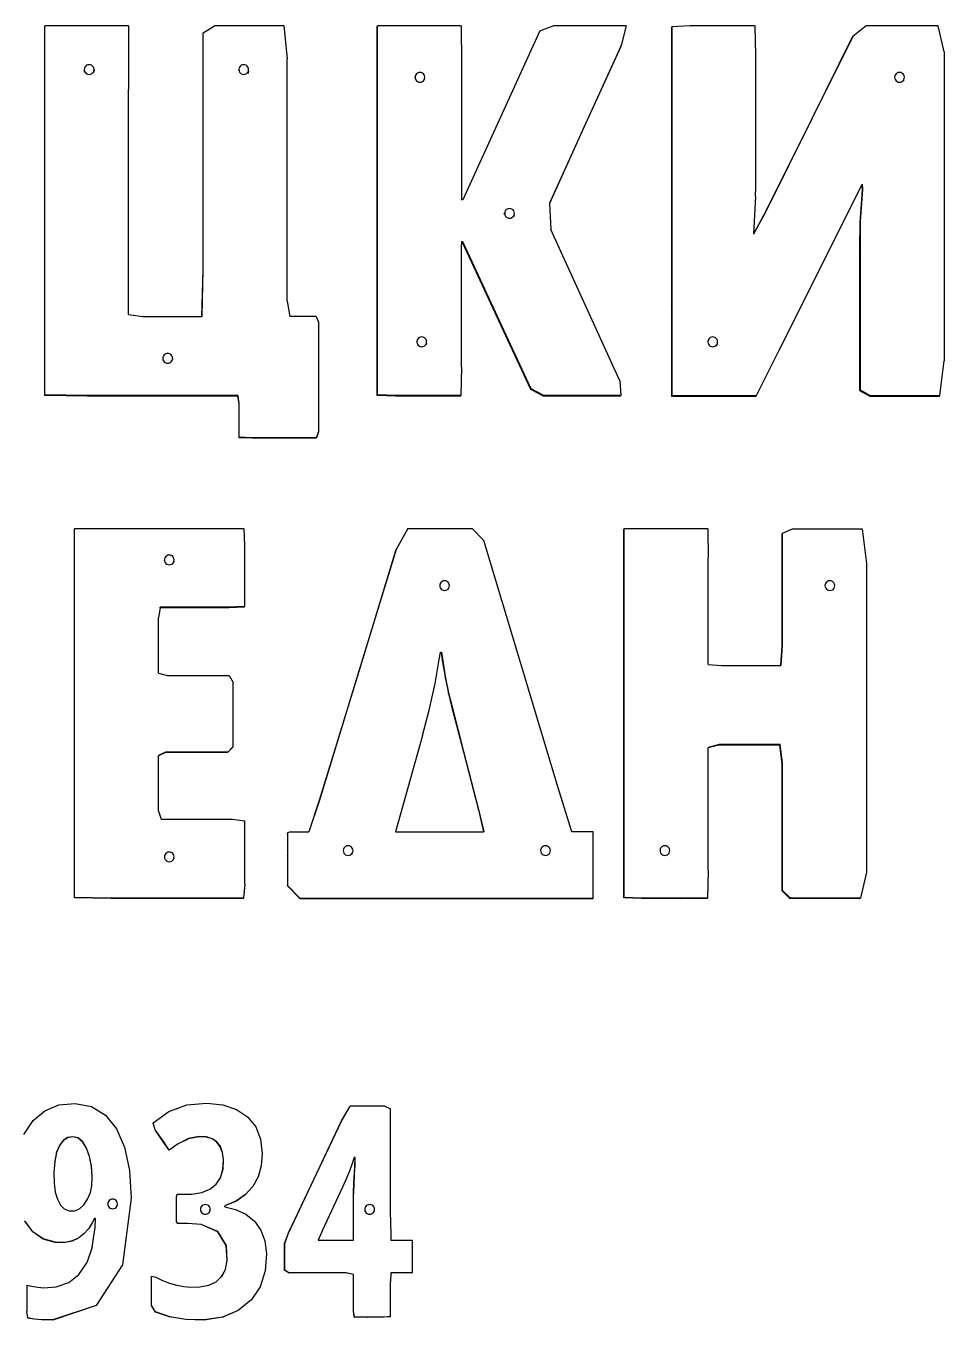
# Model space of a CAD drawing. Extents: x -1938 to 2501, y -2491 to 1970.
# Drawn here: x -15 to 1145, y 238 to 1873 of the extents above; entities that cross this region are included whole.
import ezdxf

# ---------------------------------------------------------------- set-up
doc = ezdxf.new("R2010")
doc.units = 0
doc.layers.get('0').update_dxf_attribs({"linetype": 'CONTINUOUS'})

msp = doc.modelspace()

# ---------------------------------------------------------------- linework, layer by layer
for p, q in [((9.2, 1872), (9.2, 1873.1)), ((115.1, 1873.1), (9.2, 1873.1)), ((9.2, 1756.8), (9.2, 1872)), ((115.1, 1873.1), (115.2, 1792.7)), ((209.4, 1864.2), (223.9, 1873.1)), ((311.3, 1873.1), (223.9, 1873.1)), ((311.3, 1873.1), (315.3, 1831.6)), ((429.4, 1871.9), (429.6, 1873)), ((429.4, 1756), (429.4, 1871.9)), ((429.6, 1757.1), (429.6, 1873)), ((535.4, 1873), (429.6, 1873)), ((535.4, 1873), (535.6, 1825.5)), ((634.6, 1866.8), (537.3, 1653.3)), ((634.6, 1866.8), (651.7, 1873)), ((743.9, 1873), (651.7, 1873)), ((743.9, 1873), (737.4, 1848.2)), ((801, 1870.9), (801.5, 1872)), ((801, 1870.9), (801, 1739.6)), ((824, 1873), (801.5, 1872)), ((801.5, 1872), (801.5, 1740.6)), ((906.6, 1873), (824, 1873)), ((907.5, 1835.8), (906.6, 1873)), ((1046.8, 1873), (1030, 1859.8)), ((1137.7, 1873), (1046.8, 1873)), ((1145.4, 1840.2), (1137.7, 1873)), ((209.2, 1863.1), (209.4, 1864.2)), ((209.2, 1732.9), (209.2, 1863.1)), ((209.4, 1734), (209.4, 1864.2)), ((1029.4, 1858.7), (978.1, 1755.5)), ((1030, 1859.8), (978.6, 1756.5)), ((1029.4, 1858.7), (1030, 1859.8)), ((736.9, 1847.1), (690, 1743.7)), ((737.4, 1848.2), (690.4, 1744.8)), ((736.9, 1847.1), (737.4, 1848.2)), ((907.5, 1669.9), (907.5, 1835.8)), ((1145.4, 1840.2), (1145.4, 1449.9)), ((59.2, 1817.9), (59.1, 1814.6)), ((59.4, 1819.5), (59.2, 1817.9)), ((59.2, 1817.9), (59.4, 1816.3)), ((60, 1821), (59.4, 1819.5)), ((59.4, 1816.3), (60, 1814.8)), ((61, 1822.3), (60, 1821)), ((62.2, 1823.3), (61, 1822.3)), ((63.7, 1823.9), (62.2, 1823.3)), ((65.3, 1824.1), (63.7, 1823.9)), ((66.9, 1823.9), (65.3, 1824.1)), ((68.4, 1823.3), (66.9, 1823.9)), ((69.7, 1822.3), (68.4, 1823.3)), ((70.7, 1821), (69.7, 1822.3)), ((71.3, 1819.5), (70.7, 1821)), ((70.7, 1814.8), (71.3, 1816.3)), ((71.5, 1817.9), (71.3, 1819.5)), ((71.3, 1816.3), (71.5, 1817.9)), ((71.5, 1817.9), (71.4, 1814.6)), ((254.4, 1817.9), (254.2, 1816.3)), ((254.2, 1816.2), (254.2, 1816.3)), ((254.7, 1819.5), (254.4, 1817.9)), ((254.4, 1817.9), (254.7, 1816.3)), ((255.3, 1821), (254.7, 1819.5)), ((254.7, 1816.3), (255.3, 1814.8)), ((256.2, 1822.3), (255.3, 1821)), ((257.5, 1823.3), (256.2, 1822.3)), ((259, 1823.9), (257.5, 1823.3)), ((260.6, 1824.1), (259, 1823.9)), ((262.2, 1823.9), (260.6, 1824.1)), ((263.7, 1823.3), (262.2, 1823.9)), ((265, 1822.3), (263.7, 1823.3)), ((265.9, 1821), (265, 1822.3)), ((266.6, 1819.5), (265.9, 1821)), ((265.9, 1814.8), (266.6, 1816.3)), ((266.6, 1816.3), (266.1, 1813)), ((266.8, 1817.9), (266.6, 1819.5)), ((266.6, 1816.3), (266.8, 1817.9)), ((315.3, 1525.4), (315.3, 1831.6)), ((535.6, 1825.5), (535.6, 1654.9)), ((60, 1814.8), (61, 1813.6)), ((61, 1813.6), (62.2, 1812.6)), ((62.2, 1812.6), (63.7, 1812)), ((63.7, 1812), (65.3, 1811.8)), ((65.3, 1811.8), (66.9, 1812)), ((66.9, 1812), (68.4, 1812.6)), ((68.4, 1812.6), (69.7, 1813.6)), ((69.7, 1813.6), (70.7, 1814.8)), ((255.3, 1814.8), (256.2, 1813.6)), ((256.2, 1813.6), (257.5, 1812.6)), ((257.5, 1812.6), (259, 1812)), ((259, 1812), (260.6, 1811.8)), ((260.6, 1811.8), (262.2, 1812)), ((262.2, 1812), (263.7, 1812.6)), ((263.7, 1812.6), (265, 1813.6)), ((265, 1813.6), (265.9, 1814.8)), ((477.3, 1809.8), (476.8, 1807.9)), ((477.3, 1809.8), (477.1, 1808.2)), ((477.1, 1808.2), (477.3, 1806.6)), ((477.9, 1811.3), (477.3, 1809.8)), ((477.3, 1806.6), (477.9, 1805.1)), ((478.9, 1812.5), (477.9, 1811.3)), ((477.9, 1805.1), (478.9, 1803.8)), ((480.2, 1813.5), (478.9, 1812.5)), ((478.9, 1803.8), (480.2, 1802.8)), ((481.7, 1814.1), (480.2, 1813.5)), ((480.2, 1802.8), (481.7, 1802.2)), ((483.3, 1814.3), (481.7, 1814.1)), ((481.7, 1802.2), (483.3, 1802)), ((484.8, 1814.1), (483.3, 1814.3)), ((483.3, 1802), (484.8, 1802.2)), ((486.3, 1813.5), (484.8, 1814.1)), ((484.8, 1802.2), (486.3, 1802.8)), ((487.6, 1812.5), (486.3, 1813.5)), ((486.3, 1802.8), (487.6, 1803.8)), ((488.6, 1811.3), (487.6, 1812.5)), ((487.6, 1803.8), (488.6, 1805.1)), ((489.2, 1809.8), (488.6, 1811.3)), ((488.6, 1805.1), (489.2, 1806.6)), ((489.2, 1806.6), (488.7, 1804.8)), ((489.4, 1808.2), (489.2, 1809.8)), ((489.2, 1806.6), (489.4, 1808.2)), ((1083.8, 1811.3), (1082.7, 1809.4)), ((1083.2, 1809.8), (1082.9, 1808.2)), ((1082.9, 1808.2), (1083.2, 1806.6)), ((1083.8, 1811.3), (1083.2, 1809.8)), ((1083.2, 1806.6), (1083.8, 1805.1)), ((1084.8, 1812.5), (1083.8, 1811.3)), ((1083.8, 1805.1), (1084.8, 1803.8)), ((1086, 1813.5), (1084.8, 1812.5)), ((1084.8, 1803.8), (1086, 1802.8)), ((1087.5, 1814.1), (1086, 1813.5)), ((1086, 1802.8), (1087.5, 1802.2)), ((1089.1, 1814.3), (1087.5, 1814.1)), ((1087.5, 1802.2), (1089.1, 1802)), ((1090.7, 1814.1), (1089.1, 1814.3)), ((1089.1, 1802), (1090.7, 1802.2)), ((1092.2, 1813.5), (1090.7, 1814.1)), ((1090.7, 1802.2), (1092.2, 1802.8)), ((1093.5, 1812.5), (1092.2, 1813.5)), ((1092.2, 1802.8), (1093.5, 1803.8)), ((1094.4, 1805.1), (1093.3, 1803.3)), ((1094.4, 1811.3), (1093.5, 1812.5)), ((1093.5, 1803.8), (1094.4, 1805.1)), ((1095, 1809.8), (1094.4, 1811.3)), ((1094.4, 1805.1), (1095, 1806.6)), ((1095.3, 1808.2), (1095, 1809.8)), ((1095, 1806.6), (1095.3, 1808.2)), ((115.2, 1508.3), (115.2, 1792.7)), ((9.2, 1755.8), (9.2, 1756.8)), ((9.2, 1536.9), (9.2, 1755.8)), ((429.4, 1756), (429.6, 1757.1)), ((429.4, 1536.6), (429.4, 1756)), ((429.6, 1537.6), (429.6, 1757.1)), ((978.1, 1755.5), (920, 1638.7)), ((978.6, 1756.5), (920.5, 1639.7)), ((978.1, 1755.5), (978.6, 1756.5)), ((209.2, 1732.9), (209.4, 1734)), ((209.4, 1565.8), (209.4, 1734)), ((690.4, 1744.8), (646.8, 1648.9)), ((690, 1743.7), (646.8, 1648.8)), ((690, 1743.7), (690.4, 1744.8)), ((801, 1739.6), (801.5, 1740.6)), ((801, 1739.6), (801, 1520.6)), ((801.5, 1740.6), (801.5, 1521.6)), ((209.2, 1564.8), (209.2, 1732.9)), ((907.1, 1657.3), (907.5, 1669.9)), ((937.1, 1463.3), (1041.4, 1671.9)), ((1041.4, 1671.9), (1042, 1673.2)), ((1041.4, 1671.9), (1041.9, 1665.4)), ((1042, 1673.2), (1042.5, 1666.4)), ((535.6, 1654.9), (535.9, 1653.3)), ((537.3, 1653.3), (535.9, 1653.3)), ((907.1, 1657.3), (904.8, 1609.8)), ((1041.9, 1665.4), (1040.1, 1642.2)), ((1042.5, 1666.4), (1040.7, 1643.2)), ((1041.9, 1665.4), (1042.5, 1666.4)), ((590.5, 1637.7), (589.4, 1634.8)), ((590.5, 1637.7), (590.3, 1636.1)), ((590.3, 1636.1), (590.5, 1634.5)), ((591.1, 1639.2), (590.5, 1637.7)), ((592.1, 1640.5), (591.1, 1639.2)), ((593.4, 1641.4), (592.1, 1640.5)), ((594.9, 1642.1), (593.4, 1641.4)), ((596.5, 1642.3), (594.9, 1642.1)), ((598.1, 1642.1), (596.5, 1642.3)), ((599.5, 1641.4), (598.1, 1642.1)), ((600.8, 1640.5), (599.5, 1641.4)), ((601.8, 1639.2), (600.8, 1640.5)), ((602.4, 1637.7), (601.8, 1639.2)), ((602.6, 1636.1), (602.4, 1637.7)), ((602.4, 1634.5), (602.6, 1636.1)), ((646.8, 1648.9), (646.8, 1648.8)), ((646.8, 1648.8), (648.7, 1615.9)), ((920.5, 1639.7), (904.8, 1609.7)), ((920, 1638.7), (904.8, 1609.8)), ((920, 1638.7), (920.5, 1639.7)), ((1040.1, 1642.2), (1038.8, 1625)), ((1040.7, 1643.2), (1039.4, 1626)), ((1040.1, 1642.2), (1040.7, 1643.2)), ((590.5, 1634.5), (591.1, 1633)), ((591.1, 1633), (592.1, 1631.8)), ((592.1, 1631.8), (593.4, 1630.8)), ((593.4, 1630.8), (594.9, 1630.2)), ((594.9, 1630.2), (596.5, 1630)), ((596.5, 1630), (598.1, 1630.2)), ((598.1, 1630.2), (599.5, 1630.8)), ((599.5, 1630.8), (600.8, 1631.8)), ((600.8, 1631.8), (601.8, 1633)), ((602.4, 1634.5), (601.3, 1631.6)), ((601.8, 1633), (602.4, 1634.5)), ((1038.8, 1625), (1038.7, 1591.5)), ((1038.8, 1625), (1039.4, 1626)), ((1039.4, 1626), (1039.4, 1592.5)), ((735.7, 1424.5), (648.7, 1615.9)), ((904.8, 1609.7), (904.8, 1609.8)), ((535.8, 1599.2), (535.6, 1597)), ((535.6, 1442), (535.6, 1597)), ((535.9, 1600.1), (535.8, 1599.2)), ((536.3, 1599.2), (535.8, 1599.2)), ((536.7, 1600.1), (535.9, 1600.1)), ((536.3, 1599.2), (536.7, 1600.1)), ((536.9, 1599.2), (536.3, 1599.2)), ((537.3, 1600.1), (536.7, 1600.1)), ((536.9, 1599.2), (537.3, 1600.1)), ((548.6, 1574.1), (536.9, 1599.2)), ((549, 1575.1), (537.3, 1600.1)), ((1038.7, 1591.5), (1039.4, 1592.5)), ((1038.7, 1591.5), (1038.7, 1492.6)), ((1039.4, 1592.5), (1039.4, 1493.5)), ((548.6, 1574.1), (549, 1575.1)), ((588.8, 1487.7), (548.6, 1574.1)), ((589.2, 1488.6), (549, 1575.1)), ((207.9, 1506), (209.2, 1564.8)), ((208, 1506), (209.4, 1565.8)), ((209.2, 1564.8), (209.4, 1565.8)), ((429.4, 1536.6), (429.6, 1537.6)), ((429.6, 1406.9), (429.6, 1537.6)), ((9.2, 1536), (9.2, 1536.9)), ((9.2, 1406.8), (9.2, 1536)), ((315.3, 1525.4), (318.9, 1506)), ((429.4, 1406), (429.4, 1536.6)), ((801, 1520.6), (801.5, 1521.6)), ((801.5, 1521.6), (801.5, 1406.1)), ((115.2, 1508.3), (133.1, 1506)), ((133.1, 1506), (207.9, 1506)), ((207.9, 1506), (208, 1506)), ((352.1, 1506), (318.9, 1506)), ((352.1, 1506), (354.9, 1498.9)), ((801, 1520.6), (801, 1405.2)), ((354.9, 1498.9), (354.9, 1360)), ((588.8, 1487.7), (589.2, 1488.6)), ((623.7, 1414.3), (589.2, 1488.6)), ((1038.7, 1492.6), (1039.4, 1493.5)), ((1038.7, 1492.6), (1038.7, 1412.3)), ((1039.4, 1493.5), (1039.4, 1413.2)), ((479.6, 1475.4), (478.7, 1472.8)), ((479.6, 1475.4), (479.4, 1473.8)), ((479.4, 1473.8), (479.6, 1472.2)), ((480.2, 1476.9), (479.6, 1475.4)), ((479.6, 1472.2), (480.2, 1470.7)), ((481.2, 1478.2), (480.2, 1476.9)), ((482.5, 1479.2), (481.2, 1478.2)), ((484, 1479.8), (482.5, 1479.2)), ((485.6, 1480), (484, 1479.8)), ((487.1, 1479.8), (485.6, 1480)), ((488.6, 1479.2), (487.1, 1479.8)), ((489.9, 1478.2), (488.6, 1479.2)), ((490.9, 1476.9), (489.9, 1478.2)), ((491.5, 1472.2), (490.6, 1469.6)), ((491.5, 1475.4), (490.9, 1476.9)), ((490.9, 1470.7), (491.5, 1472.2)), ((491.7, 1473.8), (491.5, 1475.4)), ((491.5, 1472.2), (491.7, 1473.8)), ((623.3, 1413.5), (588.8, 1487.7)), ((847.8, 1476.9), (846.3, 1474.2)), ((847.2, 1475.4), (847, 1473.8)), ((847, 1473.8), (847.2, 1472.2)), ((847.8, 1476.9), (847.2, 1475.4)), ((847.2, 1472.2), (847.8, 1470.7)), ((848.8, 1478.2), (847.8, 1476.9)), ((850, 1479.2), (848.8, 1478.2)), ((851.5, 1479.8), (850, 1479.2)), ((853.1, 1480), (851.5, 1479.8)), ((854.7, 1479.8), (853.1, 1480)), ((856.2, 1479.2), (854.7, 1479.8)), ((857.5, 1478.2), (856.2, 1479.2)), ((858.5, 1476.9), (857.5, 1478.2)), ((859.1, 1475.4), (858.5, 1476.9)), ((858.5, 1470.7), (859.1, 1472.2)), ((859.3, 1473.8), (859.1, 1475.4)), ((859.1, 1472.2), (859.3, 1473.8)), ((159.3, 1456), (158.6, 1454.5)), ((160.2, 1457.3), (159.3, 1456)), ((161.5, 1458.2), (160.2, 1457.3)), ((163, 1458.9), (161.5, 1458.2)), ((164.6, 1459.1), (163, 1458.9)), ((166.2, 1458.9), (164.6, 1459.1)), ((167.7, 1458.2), (166.2, 1458.9)), ((168.9, 1457.3), (167.7, 1458.2)), ((169.9, 1456), (168.9, 1457.3)), ((170.5, 1454.5), (169.9, 1456)), ((480.2, 1470.7), (481.2, 1469.5)), ((481.2, 1469.5), (482.5, 1468.5)), ((482.5, 1468.5), (484, 1467.9)), ((484, 1467.9), (485.6, 1467.7)), ((485.6, 1467.7), (487.1, 1467.9)), ((487.1, 1467.9), (488.6, 1468.5)), ((488.6, 1468.5), (489.9, 1469.5)), ((489.9, 1469.5), (490.9, 1470.7)), ((847.8, 1470.7), (848.8, 1469.5)), ((848.8, 1469.5), (850, 1468.5)), ((850, 1468.5), (851.5, 1467.9)), ((851.5, 1467.9), (853.1, 1467.7)), ((853.1, 1467.7), (854.7, 1467.9)), ((854.7, 1467.9), (856.2, 1468.5)), ((856.2, 1468.5), (857.5, 1469.5)), ((858.5, 1470.7), (856.9, 1468.1)), ((857.5, 1469.5), (858.5, 1470.7)), ((908.3, 1406.1), (937.1, 1463.3)), ((158.4, 1452.9), (158.3, 1451.4)), ((158.6, 1454.5), (158.4, 1452.9)), ((158.4, 1452.9), (158.6, 1451.3)), ((158.6, 1451.3), (159.3, 1449.8)), ((159.3, 1449.8), (160.2, 1448.6)), ((160.2, 1448.6), (161.5, 1447.6)), ((161.5, 1447.6), (163, 1447)), ((163, 1447), (164.6, 1446.8)), ((164.6, 1446.8), (166.2, 1447)), ((166.2, 1447), (167.7, 1447.6)), ((167.7, 1447.6), (168.9, 1448.6)), ((168.9, 1448.6), (169.9, 1449.8)), ((169.9, 1449.8), (170.5, 1451.3)), ((170.7, 1452.9), (170.5, 1454.5)), ((170.5, 1451.3), (170.6, 1451.4)), ((170.7, 1452.9), (170.6, 1451.4)), ((535.6, 1442), (534.9, 1406)), ((1140.1, 1406.1), (1145.4, 1449.9)), ((735.7, 1424.5), (737, 1406)), ((63, 1406), (9.2, 1406.8)), ((9.2, 1406), (9.2, 1406.8)), ((429.4, 1406), (429.6, 1406.9)), ((452.5, 1406), (429.6, 1406.9)), ((623.3, 1413.5), (623.7, 1414.3)), ((639.3, 1405.2), (623.3, 1413.5)), ((639.7, 1406), (623.7, 1414.3)), ((1038.7, 1412.3), (1039.4, 1413.2)), ((1038.7, 1412.3), (1051.5, 1405.2)), ((1039.4, 1413.2), (1052.1, 1406.1)), ((63, 1405.2), (9.2, 1406)), ((178.2, 1406), (63, 1406)), ((63, 1405.2), (63, 1406)), ((178.1, 1405.2), (63, 1405.2)), ((178.1, 1405.2), (178.2, 1406)), ((253.3, 1405.2), (178.1, 1405.2)), ((253.4, 1406), (178.2, 1406)), ((253.3, 1405.2), (253.4, 1406)), ((254.8, 1395.1), (253.3, 1405.2)), ((255, 1395.9), (253.4, 1406)), ((254.8, 1395.1), (255, 1395.9)), ((254.8, 1370.3), (254.8, 1395.1)), ((255, 1371.1), (255, 1395.9)), ((452.2, 1405.2), (429.4, 1406)), ((452.2, 1405.2), (452.5, 1406)), ((501.8, 1405.2), (452.2, 1405.2)), ((502.1, 1406), (452.5, 1406)), ((501.8, 1405.2), (502.1, 1406)), ((534.5, 1405.2), (501.8, 1405.2)), ((534.9, 1406), (502.1, 1406)), ((534.5, 1405.2), (534.9, 1406)), ((639.3, 1405.2), (639.7, 1406)), ((689.8, 1405.2), (639.3, 1405.2)), ((690.2, 1406), (639.7, 1406)), ((689.8, 1405.2), (690.2, 1406)), ((736.6, 1405.2), (689.8, 1405.2)), ((737, 1406), (690.2, 1406)), ((736.6, 1405.2), (737, 1406)), ((801, 1405.2), (801.5, 1406.1)), ((801, 1405.2), (827.5, 1405.2)), ((801.5, 1406.1), (828, 1406.1)), ((827.5, 1405.2), (828, 1406.1)), ((827.5, 1405.2), (877.6, 1405.2)), ((828, 1406.1), (878.2, 1406.1)), ((877.6, 1405.2), (878.2, 1406.1)), ((877.6, 1405.2), (907.7, 1405.2)), ((878.2, 1406.1), (908.3, 1406.1)), ((907.7, 1405.2), (908.3, 1406.1)), ((1051.5, 1405.2), (1052.1, 1406.1)), ((1051.5, 1405.2), (1098.2, 1405.2)), ((1052.1, 1406.1), (1098.8, 1406.1)), ((1098.2, 1405.2), (1098.8, 1406.1)), ((1098.2, 1405.2), (1139.4, 1405.2)), ((1098.8, 1406.1), (1140.1, 1406.1)), ((1139.4, 1405.2), (1140.1, 1406.1)), ((254.8, 1370.3), (255, 1371.1)), ((254.8, 1352.7), (254.8, 1370.3)), ((255, 1353.5), (255, 1371.1)), ((354.7, 1359.2), (352.2, 1351.9)), ((354.9, 1360), (352.4, 1352.7)), ((354.7, 1359.2), (354.9, 1360)), ((254.8, 1352.7), (255, 1353.5)), ((271.1, 1351.9), (254.8, 1352.7)), ((271.2, 1352.7), (255, 1353.5)), ((271.1, 1351.9), (271.2, 1352.7)), ((316.8, 1351.9), (271.1, 1351.9)), ((317, 1352.7), (271.2, 1352.7)), ((316.8, 1351.9), (317, 1352.7)), ((352.2, 1351.9), (316.8, 1351.9)), ((352.4, 1352.7), (317, 1352.7)), ((352.2, 1351.9), (352.4, 1352.7)), ((46.9, 1237), (46.9, 1237.7)), ((46.9, 1237), (46.9, 1237.7)), ((260.9, 1237.7), (46.9, 1237.7)), ((46.9, 1121.6), (46.9, 1237)), ((46.9, 1237), (46.9, 1237)), ((46.9, 1122.2), (46.9, 1237)), ((260.9, 1237.7), (261.4, 1216.6)), ((467.9, 1237.9), (453.2, 1211.6)), ((467.9, 1237.9), (549.3, 1237.9)), ((564.1, 1222.6), (549.3, 1237.9)), ((740.7, 1237), (741.2, 1237.7)), ((740.7, 1121.6), (740.7, 1237)), ((741.2, 1122.2), (741.2, 1237.7)), ((847, 1237.7), (741.2, 1237.7)), ((847, 1237.7), (847.2, 1200.9)), ((940.7, 1231.4), (941.3, 1232.1)), ((940.7, 1167.9), (940.7, 1231.4)), ((941.3, 1232.1), (954, 1237.7)), ((941.3, 1168.6), (941.3, 1232.1)), ((954, 1237.7), (1041.9, 1237.7)), ((1041.9, 1237.7), (1047.2, 1193.9)), ((261.4, 1216.6), (261.4, 1139.2)), ((452.9, 1210.9), (405.9, 1057.2)), ((453.2, 1211.6), (406.2, 1057.8)), ((452.9, 1210.9), (453.2, 1211.6)), ((657.9, 910.4), (564.1, 1222.6)), ((160.4, 1198.2), (160.2, 1197)), ((160.6, 1199.8), (160.4, 1198.6)), ((160.4, 1198.6), (160.4, 1198.2)), ((160.4, 1198.2), (160.6, 1196.6)), ((161.2, 1201.3), (160.6, 1199.8)), ((160.6, 1196.6), (161.2, 1195.1)), ((162.2, 1202.6), (161.2, 1201.3)), ((161.2, 1195.1), (162.2, 1193.9)), ((163.4, 1203.5), (162.2, 1202.6)), ((164.9, 1204.2), (163.4, 1203.5)), ((166.5, 1204.4), (164.9, 1204.2)), ((168.1, 1204.2), (166.5, 1204.4)), ((169.6, 1203.5), (168.1, 1204.2)), ((170.9, 1202.6), (169.6, 1203.5)), ((171.8, 1201.3), (170.9, 1202.6)), ((170.9, 1193.9), (171.8, 1195.1)), ((172.5, 1199.8), (171.8, 1201.3)), ((171.8, 1195.1), (172.5, 1196.6)), ((172.5, 1196.6), (172.3, 1195.4)), ((172.7, 1198.2), (172.5, 1199.8)), ((172.5, 1196.6), (172.7, 1198.2)), ((847.2, 1066), (847.2, 1200.9)), ((162.2, 1193.9), (163.4, 1192.9)), ((163.4, 1192.9), (164.9, 1192.3)), ((164.9, 1192.3), (166.5, 1192.1)), ((166.5, 1192.1), (168.1, 1192.3)), ((168.1, 1192.3), (169.6, 1192.9)), ((169.6, 1192.9), (170.9, 1193.9)), ((1047.2, 1193.9), (1047.2, 803.6)), ((508.4, 1167.3), (508.2, 1165.7)), ((508.2, 1165.7), (508.4, 1164.1)), ((508.5, 1167.6), (508.4, 1167.3)), ((508.4, 1164.1), (509, 1162.6)), ((509, 1168.8), (508.5, 1167.7)), ((508.5, 1167.6), (508.5, 1167.7)), ((510, 1170.1), (509, 1168.8)), ((509, 1162.6), (510, 1161.4)), ((511.2, 1171), (510, 1170.1)), ((510, 1161.4), (511.2, 1160.4)), ((512.7, 1171.7), (511.2, 1171)), ((514.3, 1171.9), (512.7, 1171.7)), ((515.9, 1171.7), (514.3, 1171.9)), ((517.4, 1171), (515.9, 1171.7)), ((518.7, 1170.1), (517.4, 1171)), ((517.4, 1160.4), (518.7, 1161.4)), ((519.7, 1168.8), (518.7, 1170.1)), ((518.7, 1161.4), (519.7, 1162.6)), ((519.7, 1162.6), (519.1, 1161.5)), ((520.3, 1167.3), (519.7, 1168.8)), ((519.7, 1162.6), (520.3, 1164.1)), ((520.5, 1165.7), (520.3, 1167.3)), ((520.3, 1164.1), (520.5, 1165.7)), ((940.7, 1167.9), (941.3, 1168.6)), ((940.7, 1089.7), (940.7, 1167.9)), ((941.3, 1090.3), (941.3, 1168.6)), ((995.1, 1167.3), (994.9, 1165.7)), ((994.9, 1165.7), (995.1, 1164.1)), ((995.8, 1168.8), (995.1, 1167.3)), ((995.1, 1164.1), (995.8, 1162.6)), ((996.7, 1170.1), (995.7, 1168.9)), ((996.7, 1170.1), (995.8, 1168.8)), ((995.8, 1162.6), (996.7, 1161.4)), ((998, 1171), (996.7, 1170.1)), ((996.7, 1161.4), (998, 1160.4)), ((999.5, 1171.7), (998, 1171)), ((1001.1, 1171.9), (999.5, 1171.7)), ((1002.7, 1171.7), (1001.1, 1171.9)), ((1004.2, 1171), (1002.7, 1171.7)), ((1005.4, 1170.1), (1004.2, 1171)), ((1004.2, 1160.4), (1005.4, 1161.4)), ((1005.4, 1161.4), (1004.4, 1160.2)), ((1006.4, 1168.8), (1005.4, 1170.1)), ((1005.4, 1161.4), (1006.4, 1162.6)), ((1007, 1167.3), (1006.4, 1168.8)), ((1006.4, 1162.6), (1007, 1164.1)), ((1007.2, 1165.7), (1007, 1167.3)), ((1007, 1164.1), (1007.2, 1165.7)), ((511.2, 1160.4), (512.7, 1159.8)), ((512.7, 1159.8), (514.3, 1159.6)), ((514.3, 1159.6), (515.9, 1159.8)), ((515.9, 1159.8), (517.4, 1160.4)), ((998, 1160.4), (999.5, 1159.8)), ((999.5, 1159.8), (1001.1, 1159.6)), ((1001.1, 1159.6), (1002.7, 1159.8)), ((1002.7, 1159.8), (1004.2, 1160.4)), ((154.9, 1137.7), (153, 1125.6)), ((154.9, 1137.7), (155, 1138.4)), ((191.9, 1137.7), (154.9, 1137.7)), ((192, 1138.4), (155, 1138.4)), ((191.9, 1137.7), (192, 1138.4)), ((241.8, 1137.7), (191.9, 1137.7)), ((241.9, 1138.4), (192, 1138.4)), ((261.2, 1138.5), (241.8, 1137.7)), ((241.8, 1137.7), (241.9, 1138.4)), ((261.4, 1139.2), (241.9, 1138.4)), ((261.2, 1138.5), (261.4, 1139.2)), ((46.9, 903.2), (46.9, 1122.2)), ((46.9, 1121.6), (46.9, 1122.2)), ((46.9, 902.6), (46.9, 1121.6)), ((153, 1055.1), (153, 1125.6)), ((740.7, 1121.6), (741.2, 1122.2)), ((740.7, 902.6), (740.7, 1121.6)), ((741.2, 903.2), (741.2, 1122.2)), ((507.7, 1072.5), (509.2, 1081.1)), ((509.2, 1081.1), (509.3, 1081.8)), ((509.2, 1081.1), (509.6, 1081.1)), ((509.3, 1081.8), (509.9, 1081.8)), ((509.6, 1081.1), (509.9, 1081.8)), ((509.6, 1081.1), (510.1, 1081.1)), ((509.9, 1081.8), (510.4, 1081.8)), ((510.1, 1081.1), (510.4, 1081.8)), ((510.1, 1081.1), (511.9, 1069.4)), ((510.4, 1081.8), (512.2, 1070.1)), ((939, 1064.6), (940.7, 1089.7)), ((939.5, 1064.6), (941.3, 1090.3)), ((940.7, 1089.7), (941.3, 1090.3)), ((502.3, 1042.1), (507.7, 1072.5)), ((511.9, 1069.4), (512.2, 1070.1)), ((511.9, 1069.4), (515.4, 1048.1)), ((512.2, 1070.1), (515.7, 1048.7)), ((847.2, 1066), (864.1, 1064.6)), ((864.1, 1064.6), (939, 1064.6)), ((939, 1064.6), (939.5, 1064.6)), ((153, 1055.1), (164.3, 1052.3)), ((164.3, 1052.3), (242.4, 1052.3)), ((242.4, 1052.3), (247.1, 1043.2)), ((405.9, 1057.2), (356.1, 894.1)), ((406.2, 1057.8), (356.3, 894.6)), ((405.9, 1057.2), (406.2, 1057.8)), ((515.4, 1048.1), (515.7, 1048.7)), ((515.4, 1048.1), (519.2, 1029.5)), ((515.7, 1048.7), (519.5, 1030.1)), ((247.1, 962.3), (247.1, 1043.2)), ((494.7, 1008.2), (502.3, 1042.1)), ((519.2, 1029.5), (519.5, 1030.1)), ((519.2, 1029.5), (523.1, 1013.5)), ((519.5, 1030.1), (523.4, 1014.1)), ((523.1, 1013.5), (523.4, 1014.1)), ((523.4, 1014.1), (538.4, 956.3)), ((486.5, 976.2), (494.7, 1008.2)), ((523.1, 1013.5), (538.1, 955.7)), ((486.5, 976.2), (452.5, 854.8)), ((161.8, 955.4), (153, 951.2)), ((161.7, 954.9), (153, 950.7)), ((153, 951.2), (153, 950.7)), ((153, 880.6), (153, 950.7)), ((161.7, 954.9), (161.8, 955.4)), ((201.8, 954.9), (161.7, 954.9)), ((201.9, 955.4), (161.8, 955.4)), ((201.8, 954.9), (201.9, 955.4)), ((240.3, 954.9), (201.8, 954.9)), ((240.4, 955.4), (201.9, 955.4)), ((246.9, 961.7), (240.3, 954.9)), ((240.3, 954.9), (240.4, 955.4)), ((247.1, 962.3), (240.4, 955.4)), ((246.9, 961.7), (247.1, 962.3)), ((538.1, 955.7), (538.4, 956.3)), ((538.1, 955.7), (557.1, 882.4)), ((538.4, 956.3), (557.4, 882.9)), ((861.2, 964.9), (847.2, 961.3)), ((860.7, 964.3), (847.2, 960.8)), ((847.2, 961.3), (847.2, 960.8)), ((847.2, 805.6), (847.2, 960.8)), ((860.7, 964.3), (861.2, 964.9)), ((903.2, 964.3), (860.7, 964.3)), ((903.7, 964.9), (861.2, 964.9)), ((903.2, 964.3), (903.7, 964.9)), ((937.7, 964.3), (903.2, 964.3)), ((938.2, 964.9), (903.7, 964.9)), ((937.7, 964.3), (938.2, 964.9)), ((940.7, 941), (937.7, 964.3)), ((941.3, 941.6), (938.2, 964.9)), ((940.7, 941), (941.3, 941.6)), ((940.7, 855.5), (940.7, 941)), ((941.3, 856), (941.3, 941.6)), ((46.9, 902.6), (46.9, 903.2)), ((46.9, 771.7), (46.9, 903.2)), ((46.9, 771.3), (46.9, 902.6)), ((675.1, 854.8), (657.9, 910.4)), ((740.7, 902.6), (741.2, 903.2)), ((740.7, 771.3), (740.7, 902.6)), ((741.2, 771.7), (741.2, 903.2)), ((356.3, 894.6), (343, 854.8)), ((356.1, 894.1), (343, 854.8)), ((356.1, 894.1), (356.3, 894.6)), ((153, 880.6), (156.5, 870.4)), ((156.5, 870.4), (245.9, 870.4)), ((245.9, 870.4), (262.1, 868.6)), ((262.1, 788.6), (262.1, 868.6)), ((557.1, 882.4), (557.4, 882.9)), ((557.1, 882.4), (563.4, 854.8)), ((557.4, 882.9), (563.8, 854.8)), ((315.9, 852.7), (316.1, 853.2)), ((315.9, 852.7), (315.9, 824.7)), ((320.1, 854.8), (316.1, 853.2)), ((316.1, 853.2), (316.1, 825.2)), ((320.1, 854.8), (343, 854.8)), ((343, 854.8), (343, 854.8)), ((452.5, 854.8), (563.4, 854.8)), ((563.8, 854.8), (563.4, 854.8)), ((696.9, 854.8), (675.1, 854.8)), ((702.2, 854.4), (696.9, 854.8)), ((702.2, 770.8), (702.2, 854.4)), ((940.7, 855.5), (941.3, 856)), ((940.7, 779.9), (940.7, 855.5)), ((941.3, 780.4), (941.3, 856)), ((388.2, 835.2), (387.2, 833.9)), ((389.4, 836.2), (388.2, 835.2)), ((390.9, 836.8), (389.4, 836.2)), ((392.5, 837), (390.9, 836.8)), ((394.1, 836.8), (392.5, 837)), ((395.6, 836.2), (394.1, 836.8)), ((396.9, 835.2), (395.6, 836.2)), ((397.8, 833.9), (396.9, 835.2)), ((637.5, 835.2), (636.5, 833.9)), ((638.8, 836.2), (637.5, 835.2)), ((640.3, 836.8), (638.8, 836.2)), ((641.9, 837), (640.3, 836.8)), ((643.4, 836.8), (641.9, 837)), ((644.9, 836.2), (643.4, 836.8)), ((646.2, 835.2), (644.9, 836.2)), ((647.2, 833.9), (646.2, 835.2)), ((788.3, 835.2), (786.8, 833.7)), ((788.3, 835.2), (787.3, 833.9)), ((789.5, 836.2), (788.3, 835.2)), ((791, 836.8), (789.5, 836.2)), ((792.6, 837), (791, 836.8)), ((794.2, 836.8), (792.6, 837)), ((795.7, 836.2), (794.2, 836.8)), ((797, 835.2), (795.7, 836.2)), ((798, 833.9), (797, 835.2)), ((160.6, 824.5), (160.4, 823.7)), ((160.5, 823.9), (160.4, 822.9)), ((160.4, 822.9), (160.6, 821.3)), ((160.6, 824.5), (160.5, 823.9)), ((161.2, 826), (160.6, 824.5)), ((160.6, 821.3), (161.2, 819.8)), ((162.2, 827.3), (161.2, 826)), ((161.2, 819.8), (162.2, 818.6)), ((163.4, 828.2), (162.2, 827.3)), ((162.2, 818.6), (163.4, 817.6)), ((164.9, 828.9), (163.4, 828.2)), ((166.5, 829.1), (164.9, 828.9)), ((168.1, 828.9), (166.5, 829.1)), ((169.6, 828.2), (168.1, 828.9)), ((170.9, 827.3), (169.6, 828.2)), ((169.6, 817.6), (170.9, 818.6)), ((171.8, 826), (170.9, 827.3)), ((170.9, 818.6), (171.8, 819.8)), ((172.5, 824.5), (171.8, 826)), ((171.8, 819.8), (172.5, 821.3)), ((172.5, 821.3), (172.3, 820.5)), ((172.7, 822.9), (172.5, 824.5)), ((172.5, 821.3), (172.7, 822.9)), ((315.9, 824.7), (316.1, 825.2)), ((315.9, 824.7), (315.9, 786.4)), ((316.1, 825.2), (316.1, 786.9)), ((386.6, 832.5), (386.4, 830.9)), ((386.4, 830.9), (386.6, 829.3)), ((387.2, 833.9), (386.5, 832.4)), ((387.2, 833.9), (386.6, 832.5)), ((386.6, 829.3), (387.2, 827.8)), ((387.2, 827.8), (388.2, 826.5)), ((388.2, 826.5), (389.4, 825.5)), ((389.4, 825.5), (390.9, 824.9)), ((390.9, 824.9), (392.5, 824.7)), ((392.5, 824.7), (394.1, 824.9)), ((394.1, 824.9), (395.6, 825.5)), ((395.6, 825.5), (396.9, 826.5)), ((396.9, 826.5), (397.8, 827.8)), ((397.8, 827.8), (397.1, 826.3)), ((398.5, 832.5), (397.8, 833.9)), ((397.8, 827.8), (398.5, 829.3)), ((398.7, 830.9), (398.5, 832.5)), ((398.5, 829.3), (398.7, 830.9)), ((636.5, 833.9), (635.4, 832.4)), ((635.9, 832.5), (635.7, 830.9)), ((635.7, 830.9), (635.9, 829.3)), ((636.5, 833.9), (635.9, 832.5)), ((635.9, 829.3), (636.5, 827.8)), ((636.5, 827.8), (637.5, 826.5)), ((637.5, 826.5), (638.8, 825.5)), ((638.8, 825.5), (640.3, 824.9)), ((640.3, 824.9), (641.9, 824.7)), ((641.9, 824.7), (643.4, 824.9)), ((643.4, 824.9), (644.9, 825.5)), ((644.9, 825.5), (646.2, 826.5)), ((646.2, 826.5), (645, 825)), ((646.2, 826.5), (647.2, 827.8)), ((647.8, 832.5), (647.2, 833.9)), ((647.2, 827.8), (647.8, 829.3)), ((648, 830.9), (647.8, 832.5)), ((647.8, 829.3), (648, 830.9)), ((786.7, 832.5), (786.5, 830.9)), ((786.5, 830.9), (786.7, 829.3)), ((787.3, 833.9), (786.7, 832.5)), ((786.7, 829.3), (787.3, 827.8)), ((787.3, 827.8), (788.3, 826.5)), ((788.3, 826.5), (789.5, 825.5)), ((789.5, 825.5), (791, 824.9)), ((791, 824.9), (792.6, 824.7)), ((792.6, 824.7), (794.2, 824.9)), ((794.2, 824.9), (795.7, 825.5)), ((797, 826.5), (795.5, 825)), ((795.7, 825.5), (797, 826.5)), ((797, 826.5), (798, 827.8)), ((798.6, 832.5), (798, 833.9)), ((798, 827.8), (798.6, 829.3)), ((798.8, 830.9), (798.6, 832.5)), ((798.6, 829.3), (798.8, 830.9)), ((163.4, 817.6), (164.9, 817)), ((164.9, 817), (166.5, 816.8)), ((166.5, 816.8), (168.1, 817)), ((168.1, 817), (169.6, 817.6)), ((847.2, 805.6), (846.3, 770.7)), ((1047.2, 803.6), (1039.7, 770.7)), ((262.1, 788.6), (260.3, 770.7)), ((315.9, 786.4), (316.1, 786.9)), ((315.9, 786.4), (331.3, 770.3)), ((316.1, 786.9), (331.5, 770.8)), ((92.7, 770.7), (46.9, 771.7)), ((46.9, 771.3), (46.9, 771.7)), ((92.6, 770.3), (46.9, 771.3)), ((92.6, 770.3), (92.7, 770.7)), ((192.9, 770.3), (92.6, 770.3)), ((193, 770.7), (92.7, 770.7)), ((192.9, 770.3), (193, 770.7)), ((260.1, 770.3), (192.9, 770.3)), ((260.3, 770.7), (193, 770.7)), ((260.1, 770.3), (260.3, 770.7)), ((331.3, 770.3), (331.5, 770.8)), ((331.3, 770.3), (454.8, 770.3)), ((331.5, 770.8), (455.1, 770.8)), ((454.8, 770.3), (455.1, 770.8)), ((454.8, 770.3), (578.3, 770.3)), ((455.1, 770.8), (578.7, 770.8)), ((578.3, 770.3), (578.7, 770.8)), ((578.3, 770.3), (701.8, 770.3)), ((578.7, 770.8), (702.2, 770.8)), ((701.8, 770.3), (702.2, 770.8)), ((740.7, 771.3), (741.2, 771.7)), ((763.2, 770.3), (740.7, 771.3)), ((763.7, 770.7), (741.2, 771.7)), ((763.2, 770.3), (763.7, 770.7)), ((812.6, 770.3), (763.2, 770.3)), ((813.1, 770.7), (763.7, 770.7)), ((812.6, 770.3), (813.1, 770.7)), ((845.8, 770.3), (812.6, 770.3)), ((846.3, 770.7), (813.1, 770.7)), ((845.8, 770.3), (846.3, 770.7)), ((940.7, 779.9), (941.3, 780.4)), ((950.6, 770.3), (940.7, 779.9)), ((951.2, 770.7), (941.3, 780.4)), ((950.6, 770.3), (951.2, 770.7)), ((995.8, 770.3), (950.6, 770.3)), ((996.4, 770.7), (951.2, 770.7)), ((995.8, 770.3), (996.4, 770.7)), ((1039.1, 770.3), (995.8, 770.3)), ((1039.7, 770.7), (996.4, 770.7)), ((1039.1, 770.3), (1039.7, 770.7)), ((9.3, 502.2), (26.9, 509.5)), ((26.9, 509.5), (47.5, 511.4)), ((47.5, 511.4), (68.5, 507.3)), ((68.5, 507.3), (86, 496.6)), ((166, 501.1), (188.7, 509.4)), ((188.7, 509.4), (214.1, 511.8)), ((214.1, 511.8), (234.4, 509.7)), ((234.4, 509.7), (251.6, 503.9)), ((384.1, 489.1), (395, 507.8)), ((384.3, 489.4), (395.2, 508.1)), ((395, 507.8), (395.2, 508.1)), ((438.8, 508.1), (395.2, 508.1)), ((438.8, 508.1), (446.2, 504.4)), ((-5.5, 489.7), (9.3, 502.2)), ((86, 496.6), (100, 479.3)), ((146.4, 486.9), (166, 501.1)), ((251.6, 503.9), (265.6, 494.4)), ((265.6, 494.4), (275.9, 481.7)), ((446.2, 367.8), (446.2, 504.4)), ((-17, 472.3), (-5.5, 489.7)), ((100, 479.3), (110.1, 455.9)), ((146.3, 486.6), (146.4, 486.9)), ((148.8, 477.9), (146.3, 486.6)), ((148.9, 478.2), (146.4, 486.9)), ((148.8, 477.9), (148.9, 478.2)), ((159.4, 462.4), (148.8, 477.9)), ((159.5, 462.7), (148.9, 478.2)), ((275.9, 481.7), (282, 466.2)), ((349.1, 415.2), (384.1, 489.1)), ((349.3, 415.4), (384.3, 489.4)), ((384.1, 489.1), (384.3, 489.4)), ((27.8, 458.4), (24.2, 449.7)), ((27.8, 458.1), (24.2, 449.4)), ((32.5, 464.4), (27.8, 458.4)), ((32.5, 464.1), (27.8, 458.1)), ((27.8, 458.1), (27.8, 458.4)), ((38.2, 468.1), (32.5, 464.4)), ((38.1, 467.8), (32.5, 464.1)), ((32.5, 464.1), (32.5, 464.4)), ((44.7, 469), (38.1, 467.8)), ((38.1, 467.8), (38.2, 468.1)), ((44.7, 469.3), (38.2, 468.1)), ((44.7, 469), (44.7, 469.3)), ((51.4, 467.7), (44.7, 469.3)), ((51.4, 467.4), (44.7, 469)), ((51.4, 467.4), (51.4, 467.7)), ((57.2, 462.9), (51.4, 467.7)), ((57.2, 462.6), (51.4, 467.4)), ((62.1, 455), (57.2, 462.9)), ((57.2, 462.6), (57.2, 462.9)), ((62, 454.8), (57.2, 462.6)), ((159.4, 462.4), (159.5, 462.7)), ((166.5, 452.1), (159.4, 462.4)), ((166.6, 452.4), (159.5, 462.7)), ((177.6, 460.2), (166.5, 452.1)), ((177.7, 460.5), (166.6, 452.4)), ((190.8, 466.7), (177.6, 460.2)), ((177.6, 460.2), (177.7, 460.5)), ((190.9, 466.9), (177.7, 460.5)), ((204.2, 469.3), (190.8, 466.7)), ((190.8, 466.7), (190.9, 466.9)), ((204.3, 469.6), (190.9, 466.9)), ((204.2, 469.3), (204.3, 469.6)), ((213.5, 468.8), (204.2, 469.3)), ((213.6, 469.1), (204.3, 469.6)), ((213.5, 468.8), (213.6, 469.1)), ((220.7, 466.5), (213.5, 468.8)), ((220.8, 466.8), (213.6, 469.1)), ((220.7, 466.5), (220.8, 466.8)), ((226.5, 462.4), (220.7, 466.5)), ((226.6, 462.7), (220.8, 466.8)), ((226.5, 462.4), (226.6, 462.7)), ((230.9, 456.6), (226.5, 462.4)), ((231.1, 456.9), (226.6, 462.7)), ((282, 466.2), (284.1, 448)), ((24.2, 449.4), (21.8, 438)), ((24.2, 449.7), (21.9, 438.2)), ((24.2, 449.4), (24.2, 449.7)), ((62, 454.8), (62.1, 455)), ((65.8, 444.3), (62, 454.8)), ((65.9, 444.5), (62.1, 455)), ((65.8, 444.3), (65.9, 444.5)), ((68.2, 432.1), (65.8, 444.3)), ((68.3, 432.3), (65.9, 444.5)), ((110.1, 455.9), (116.3, 426.7)), ((166.5, 452.1), (166.6, 452.4)), ((230.9, 456.6), (231.1, 456.9)), ((233.8, 449.2), (230.9, 456.6)), ((233.9, 449.4), (231.1, 456.9)), ((233.8, 449.2), (233.9, 449.4)), ((235, 440), (233.8, 449.2)), ((235.1, 440.3), (233.9, 449.4)), ((284.1, 448), (282.7, 432.4)), ((400.3, 442.9), (398.5, 437.8)), ((400.4, 443.2), (400.3, 442.9)), ((400.8, 442.9), (400.3, 442.9)), ((401, 443.2), (400.4, 443.2)), ((400.8, 442.9), (401, 443.2)), ((401.3, 442.9), (400.8, 442.9)), ((400.9, 432.7), (401.4, 441.7)), ((401.6, 443.2), (401, 443.2)), ((401.2, 432.9), (401.6, 442)), ((401.3, 442.9), (401.6, 443.2)), ((401.4, 441.7), (401.3, 442.9)), ((401.4, 441.7), (401.6, 442)), ((401.6, 442), (401.6, 443.2)), ((21.8, 438), (20.9, 424)), ((21.8, 438), (21.9, 438.2)), ((68.2, 432.1), (68.3, 432.3)), ((69.3, 418.2), (68.2, 432.1)), ((69.3, 418.4), (68.3, 432.3)), ((116.3, 426.7), (118.3, 391.8)), ((231.3, 417.5), (234.4, 428.1)), ((231.4, 417.7), (234.5, 428.3)), ((234.4, 428.1), (235, 440)), ((234.4, 428.1), (234.5, 428.3)), ((234.5, 428.3), (235.1, 440.3)), ((235, 440), (235.1, 440.3)), ((282.7, 432.4), (278.7, 418.4)), ((394.2, 425.9), (389.7, 414.7)), ((398.5, 437.8), (394.2, 425.9)), ((400.4, 422.3), (400.9, 432.7)), ((400.6, 422.6), (401.2, 432.9)), ((400.9, 432.7), (401.2, 432.9)), ((20.9, 424), (21.2, 410.4)), ((21.2, 410.4), (22.6, 399.4)), ((68.9, 407.5), (69.3, 418.4)), ((68.9, 407.4), (69.3, 418.2)), ((69.3, 418.2), (69.3, 418.4)), ((217.8, 402.9), (225.8, 409.2)), ((225.8, 409.2), (231.3, 417.5)), ((231.3, 417.5), (231.4, 417.7)), ((278.7, 418.4), (272, 406.2)), ((317, 347.5), (349.1, 415.2)), ((317.2, 347.7), (349.3, 415.4)), ((349.1, 415.2), (349.3, 415.4)), ((389.7, 414.7), (385.6, 405.6)), ((399.5, 398.9), (399.9, 410.1)), ((399.7, 399.2), (400.1, 410.4)), ((399.9, 410.1), (400.2, 418.6)), ((399.9, 410.1), (400.1, 410.4)), ((400.1, 410.4), (400.4, 418.9)), ((400.2, 418.6), (400.4, 422.3)), ((400.2, 418.6), (400.4, 418.9)), ((400.4, 418.9), (400.6, 422.6)), ((400.4, 422.3), (400.6, 422.6)), ((22.6, 399.4), (25.2, 390.2)), ((63.4, 390.3), (66.9, 398.6)), ((66.9, 398.6), (68.9, 407.4)), ((68.9, 407.4), (68.9, 407.5)), ((175.8, 392.6), (176.4, 396.5)), ((175.8, 392.6), (175.9, 392.8)), ((175.8, 376.3), (175.8, 392.6)), ((175.9, 392.8), (176.5, 396.8)), ((175.9, 376.5), (175.9, 392.8)), ((176.4, 396.5), (176.5, 396.8)), ((176.5, 396.8), (188.6, 396.8)), ((188.6, 396.8), (195.1, 396.9)), ((195.1, 396.9), (207.6, 398.8)), ((207.6, 398.8), (217.8, 402.9)), ((262.6, 395.8), (251.3, 387.9)), ((262.8, 396.1), (251.4, 388.2)), ((271.8, 406), (262.6, 395.8)), ((262.6, 395.8), (262.8, 396.1)), ((272, 406.2), (262.8, 396.1)), ((271.8, 406), (272, 406.2)), ((385.6, 405.6), (360.1, 351)), ((399.3, 394.1), (399.5, 398.9)), ((399.3, 394.1), (399.5, 394.3)), ((399.3, 377.5), (399.3, 394.1)), ((399.5, 394.3), (399.7, 399.2)), ((399.5, 398.9), (399.7, 399.2)), ((399.5, 377.8), (399.5, 394.3)), ((25.2, 390.2), (29, 383)), ((29, 383), (33.9, 378.2)), ((33.9, 378.2), (40.1, 375.8)), ((46.9, 375.8), (53, 378.2)), ((53, 378.2), (58.5, 383.1)), ((58.5, 383.1), (63.4, 390.3)), ((89, 385.5), (88.8, 384.4)), ((88.8, 384.4), (89, 382.8)), ((89, 386), (88.9, 385.3)), ((89.6, 387.5), (89, 386)), ((89, 386), (89, 385.5)), ((89, 382.8), (89.6, 381.3)), ((90.6, 388.7), (89.6, 387.5)), ((89.6, 381.3), (90.6, 380)), ((91.9, 389.7), (90.6, 388.7)), ((90.6, 380), (91.9, 379)), ((93.4, 390.3), (91.9, 389.7)), ((91.9, 379), (93.4, 378.4)), ((95, 390.5), (93.4, 390.3)), ((93.4, 378.4), (95, 378.2)), ((96.6, 390.3), (95, 390.5)), ((95, 378.2), (96.6, 378.4)), ((98.1, 389.7), (96.6, 390.3)), ((96.6, 378.4), (98.1, 379)), ((99.3, 388.7), (98.1, 389.7)), ((98.1, 379), (99.3, 380)), ((100.3, 387.5), (99.3, 388.7)), ((99.3, 380), (100.3, 381.3)), ((100.9, 386), (100.3, 387.5)), ((100.3, 381.3), (100.8, 382.5)), ((100.9, 382.8), (100.7, 382.1)), ((100.8, 382.5), (100.9, 382.8)), ((101.1, 384.4), (100.9, 386)), ((100.9, 382.8), (101.1, 384.4)), ((118.3, 391.8), (107.3, 307.6)), ((175.8, 376.3), (175.9, 376.5)), ((175.8, 361.5), (175.8, 376.3)), ((175.9, 361.7), (175.9, 376.5)), ((206.2, 379), (205.9, 377.4)), ((205.9, 377.4), (206.2, 375.8)), ((206.6, 380.1), (206.2, 379)), ((206.8, 380.5), (206.4, 379.8)), ((206.8, 380.5), (206.6, 380.1)), ((207.8, 381.8), (206.8, 380.5)), ((209, 382.8), (207.8, 381.8)), ((210.5, 383.4), (209, 382.8)), ((212.1, 383.6), (210.5, 383.4)), ((213.7, 383.4), (212.1, 383.6)), ((215.2, 382.8), (213.7, 383.4)), ((216.5, 381.8), (215.2, 382.8)), ((217.4, 380.5), (216.5, 381.8)), ((218.1, 379), (217.4, 380.5)), ((218.3, 377.4), (218.1, 379)), ((218.1, 375.8), (218.3, 377.4)), ((237.8, 382.5), (236.6, 381.9)), ((237.6, 382.3), (236.6, 381.7)), ((236.6, 381.9), (236.6, 381.7)), ((236.6, 380.7), (236.6, 381.7)), ((236.6, 380.7), (250.3, 377.4)), ((251.3, 387.9), (237.6, 382.3)), ((237.6, 382.3), (237.8, 382.5)), ((251.4, 388.2), (237.8, 382.5)), ((250.3, 377.4), (263.5, 371.3)), ((251.3, 387.9), (251.4, 388.2)), ((399.3, 377.5), (399.5, 377.8)), ((399.3, 351.7), (399.3, 377.5)), ((399.5, 351.9), (399.5, 377.8)), ((413.8, 379), (413.6, 377.4)), ((413.6, 377.4), (413.8, 375.8)), ((414.4, 380.5), (413.8, 379)), ((415.4, 381.8), (414.4, 380.5)), ((415.4, 381.8), (414.6, 381.1)), ((416.7, 382.8), (415.4, 381.8)), ((418.1, 383.4), (416.7, 382.8)), ((419.7, 383.6), (418.1, 383.4)), ((421.3, 383.4), (419.7, 383.6)), ((422.8, 382.8), (421.3, 383.4)), ((424.1, 381.8), (422.8, 382.8)), ((425.1, 380.5), (424.1, 381.8)), ((425.7, 379), (425.1, 380.5)), ((425.9, 377.4), (425.7, 379)), ((425.7, 375.8), (425.9, 377.4)), ((-5.6, 349.1), (-15.8, 362.8)), ((-5.6, 348.9), (-15.8, 362.5)), ((40.1, 375.8), (46.9, 375.8)), ((69.7, 361.3), (64.8, 353.3)), ((69.7, 361.1), (64.8, 353.1)), ((72, 366.1), (69.7, 361.3)), ((72, 365.9), (69.7, 361.1)), ((69.7, 361.1), (69.7, 361.3)), ((72.7, 366.1), (72, 366.1)), ((72, 365.9), (72, 366.1)), ((72.6, 365.9), (72, 365.9)), ((72.6, 365.9), (72.7, 366.1)), ((73.4, 365.9), (72.6, 365.9)), ((73.4, 366.1), (72.7, 366.1)), ((72.9, 354.7), (73.4, 366.1)), ((72.9, 354.5), (73.4, 365.9)), ((73.4, 365.9), (73.4, 366.1)), ((175.8, 361.5), (175.9, 361.7)), ((177.2, 359.6), (175.8, 361.5)), ((177.3, 359.8), (175.9, 361.7)), ((206.2, 375.8), (206.8, 374.3)), ((206.8, 374.3), (207.8, 373.1)), ((207.8, 373.1), (209, 372.1)), ((209, 372.1), (210.5, 371.5)), ((210.5, 371.5), (212.1, 371.3)), ((212.1, 371.3), (213.7, 371.5)), ((213.7, 371.5), (215.2, 372.1)), ((215.2, 372.1), (216.5, 373.1)), ((216.5, 373.1), (217.2, 374)), ((217.4, 374.3), (217, 373.7)), ((217.2, 374), (217.4, 374.3)), ((217.4, 374.3), (218.1, 375.8)), ((263.5, 371.3), (274.2, 362.6)), ((274.2, 362.6), (282.2, 351.4)), ((413.8, 375.8), (414.4, 374.3)), ((414.4, 374.3), (415.4, 373.1)), ((415.4, 373.1), (416.7, 372.1)), ((416.7, 372.1), (418.1, 371.5)), ((418.1, 371.5), (419.7, 371.3)), ((419.7, 371.3), (421.3, 371.5)), ((421.3, 371.5), (422.8, 372.1)), ((422.8, 372.1), (423.5, 372.6)), ((424.1, 373.1), (423.3, 372.4)), ((423.5, 372.6), (424.1, 373.1)), ((424.1, 373.1), (425.1, 374.3)), ((425.1, 374.3), (425.7, 375.8)), ((446.2, 367.8), (446.5, 338.5)), ((-5.6, 348.9), (-5.6, 349.1)), ((7.1, 340.1), (-5.6, 349.1)), ((7.1, 339.9), (-5.6, 348.9)), ((58.8, 346.6), (51.8, 341.3)), ((58.8, 346.4), (51.8, 341.1)), ((64.8, 353.3), (58.8, 346.6)), ((64.8, 353.1), (58.8, 346.4)), ((58.8, 346.4), (58.8, 346.6)), ((64.8, 353.1), (64.8, 353.3)), ((69.1, 329.7), (72.9, 354.5)), ((72.9, 354.5), (72.9, 354.7)), ((177.2, 359.6), (177.3, 359.8)), ((183.8, 359.6), (177.2, 359.6)), ((183.9, 359.8), (177.3, 359.8)), ((183.8, 359.6), (183.9, 359.8)), ((190, 359.6), (183.8, 359.6)), ((190.1, 359.8), (183.9, 359.8)), ((190, 359.6), (190.1, 359.8)), ((206.8, 358.3), (190, 359.6)), ((206.9, 358.5), (190.1, 359.8)), ((206.8, 358.3), (206.9, 358.5)), ((228, 349.3), (206.8, 358.3)), ((228.1, 349.5), (206.9, 358.5)), ((228, 349.3), (228.1, 349.5)), ((238.6, 331.7), (228, 349.3)), ((238.8, 331.9), (228.1, 349.5)), ((282.2, 351.4), (287.3, 337.8)), ((312.3, 334.2), (317, 347.5)), ((312.5, 334.4), (317.2, 347.7)), ((317, 347.5), (317.2, 347.7)), ((360.1, 351), (354.5, 338.5)), ((399.3, 351.7), (399.5, 351.9)), ((399.3, 338.5), (399.3, 351.7)), ((399.5, 338.5), (399.5, 351.9)), ((7.1, 339.9), (7.1, 340.1)), ((22.5, 335.9), (7.1, 340.1)), ((22.5, 335.7), (7.1, 339.9)), ((22.5, 335.7), (22.5, 335.9)), ((35.1, 335.8), (22.5, 335.9)), ((35.1, 335.6), (22.5, 335.7)), ((43.9, 337.7), (35.1, 335.8)), ((43.9, 337.5), (35.1, 335.6)), ((35.1, 335.6), (35.1, 335.8)), ((51.8, 341.3), (43.9, 337.7)), ((51.8, 341.1), (43.9, 337.5)), ((43.9, 337.5), (43.9, 337.7)), ((51.8, 341.1), (51.8, 341.3)), ((69.1, 329.7), (62.3, 309.9)), ((238.6, 331.7), (238.8, 331.9)), ((239.7, 312.9), (238.6, 331.7)), ((239.8, 313.1), (238.8, 331.9)), ((287.3, 337.8), (289.3, 321.7)), ((312.3, 334.2), (312.5, 334.4)), ((312.3, 317.4), (312.3, 334.2)), ((312.5, 317.6), (312.5, 334.4)), ((354.5, 338.5), (399.3, 338.5)), ((399.3, 338.5), (399.5, 338.5)), ((446.5, 338.5), (467.6, 338.5)), ((467.6, 338.5), (473.3, 338.4)), ((473.3, 338.4), (473.3, 297.4)), ((237.4, 301.5), (239.7, 312.9)), ((237.5, 301.6), (239.8, 313.1)), ((239.7, 312.9), (239.8, 313.1)), ((289.3, 321.7), (287.8, 299.7)), ((312.3, 317.4), (312.5, 317.6)), ((312.3, 300.5), (312.3, 317.4)), ((312.5, 300.7), (312.5, 317.6)), ((39.6, 285.1), (52.5, 295.1)), ((52.5, 295.1), (62.3, 309.9)), ((107.3, 307.6), (74.4, 256.2)), ((107.3, 307.4), (74.4, 256.1)), ((107.3, 307.4), (107.3, 307.6)), ((232.7, 292.6), (237.4, 301.5)), ((232.8, 292.7), (237.5, 301.6)), ((237.4, 301.5), (237.5, 301.6)), ((287.8, 299.7), (281.3, 279.7)), ((312.3, 300.5), (312.5, 300.7)), ((317.4, 297.2), (312.3, 300.5)), ((317.6, 297.4), (312.5, 300.7)), ((317.4, 297.2), (317.6, 297.4)), ((352, 297.2), (317.4, 297.2)), ((352.2, 297.4), (317.6, 297.4)), ((352, 297.2), (352.2, 297.4)), ((389.7, 297.2), (352, 297.2)), ((390, 297.4), (352.2, 297.4)), ((389.7, 297.2), (390, 297.4)), ((399.3, 295.1), (389.7, 297.2)), ((399.5, 295.2), (390, 297.4)), ((399.3, 295.1), (399.5, 295.2)), ((399.3, 274.1), (399.3, 295.1)), ((399.5, 274.3), (399.5, 295.2)), ((446.3, 297.2), (446.2, 285.7)), ((454, 297.4), (446.3, 297.4)), ((446.3, 297.4), (446.3, 297.2)), ((453.7, 297.2), (446.3, 297.2)), ((453.7, 297.2), (454, 297.4)), ((466.3, 297.2), (453.7, 297.2)), ((466.6, 297.4), (454, 297.4)), ((466.3, 297.2), (466.6, 297.4)), ((473, 297.2), (466.3, 297.2)), ((473.3, 297.4), (466.6, 297.4)), ((473, 297.2), (473.3, 297.4)), ((-13.3, 281.8), (-6.9, 280.5)), ((-13.3, 281.8), (-13.3, 248.7)), ((-6.9, 280.5), (0.7, 279)), ((0.7, 279), (8, 278.4)), ((8, 278.4), (23.6, 279.5)), ((23.6, 279.5), (39.6, 285.1)), ((144.2, 293), (144.3, 293.2)), ((144.2, 276.1), (144.2, 293)), ((144.3, 276.3), (144.3, 293.2)), ((144.3, 293.2), (149.6, 291.8)), ((149.6, 291.8), (158, 287.7)), ((158, 287.7), (166.9, 284.4)), ((166.9, 284.4), (176.1, 281.7)), ((176.1, 281.7), (185, 280)), ((185, 280), (193.8, 279.2)), ((193.8, 279.2), (205.1, 279.4)), ((205.1, 279.4), (216.6, 281.7)), ((216.6, 281.7), (225.8, 286.1)), ((225.8, 286.1), (232.7, 292.6)), ((232.7, 292.6), (232.8, 292.7)), ((281.3, 279.7), (269.9, 262.9)), ((446.2, 241.9), (446.2, 285.7)), ((144.2, 276.1), (144.3, 276.3)), ((144.2, 255.9), (144.2, 276.1)), ((144.3, 256.1), (144.3, 276.3)), ((269.7, 262.8), (253.8, 249.8)), ((269.7, 262.8), (269.9, 262.9)), ((269.7, 262.8), (269.7, 262.8)), ((399.3, 274.1), (399.5, 274.3)), ((399.3, 249), (399.3, 274.1)), ((399.5, 249.2), (399.5, 274.3)), ((-13.3, 248.6), (-13.3, 248.7)), ((-13.3, 248.5), (-13.3, 248.6)), ((-12.3, 240.3), (-13.3, 248.5)), ((74.4, 256.2), (19.6, 237.7)), ((74.4, 256.1), (19.6, 237.5)), ((74.4, 256.1), (74.4, 256.2)), ((144.2, 255.9), (144.3, 256.1)), ((149.2, 247.6), (144.2, 255.9)), ((149.3, 247.8), (144.3, 256.1)), ((149.2, 247.6), (149.3, 247.8)), ((167, 241.5), (149.2, 247.6)), ((167.1, 241.7), (149.3, 247.8)), ((253.7, 249.7), (233.9, 241.3)), ((253.8, 249.8), (234.1, 241.4)), ((253.7, 249.7), (253.8, 249.8)), ((399.3, 249), (399.5, 249.2)), ((400.3, 241.2), (399.3, 249)), ((400.6, 241.3), (399.5, 249.2)), ((-4.1, 238.8), (-12.3, 240.3)), ((-12.3, 240.1), (-12.3, 240.3)), ((-4.1, 238.6), (-12.3, 240.1)), ((-4.1, 238.6), (-4.1, 238.8)), ((5.3, 237.9), (-4.1, 238.8)), ((5.3, 237.7), (-4.1, 238.6)), ((19.6, 237.7), (5.3, 237.9)), ((5.3, 237.7), (5.3, 237.9)), ((19.6, 237.5), (5.3, 237.7)), ((19.6, 237.5), (19.6, 237.7)), ((167, 241.5), (167.1, 241.7)), ((187.3, 238.2), (167, 241.5)), ((187.4, 238.3), (167.1, 241.7)), ((187.3, 238.2), (187.4, 238.3)), ((210.6, 237.6), (187.3, 238.2)), ((210.7, 237.8), (187.4, 238.3)), ((233.9, 241.3), (210.6, 237.6)), ((210.6, 237.6), (210.7, 237.8)), ((234.1, 241.4), (210.7, 237.8)), ((233.9, 241.3), (234.1, 241.4)), ((400.3, 241.2), (400.6, 241.3)), ((416.5, 241.2), (400.3, 241.2)), ((416.8, 241.3), (400.6, 241.3)), ((416.5, 241.2), (416.8, 241.3)), ((437.9, 241.2), (416.5, 241.2)), ((438.2, 241.3), (416.8, 241.3)), ((446, 241.7), (437.9, 241.2)), ((437.9, 241.2), (438.2, 241.3)), ((446.2, 241.9), (438.2, 241.3)), ((446, 241.7), (446.2, 241.9))]:
    msp.add_line(p, q)

doc.saveas('drawing.dxf')
